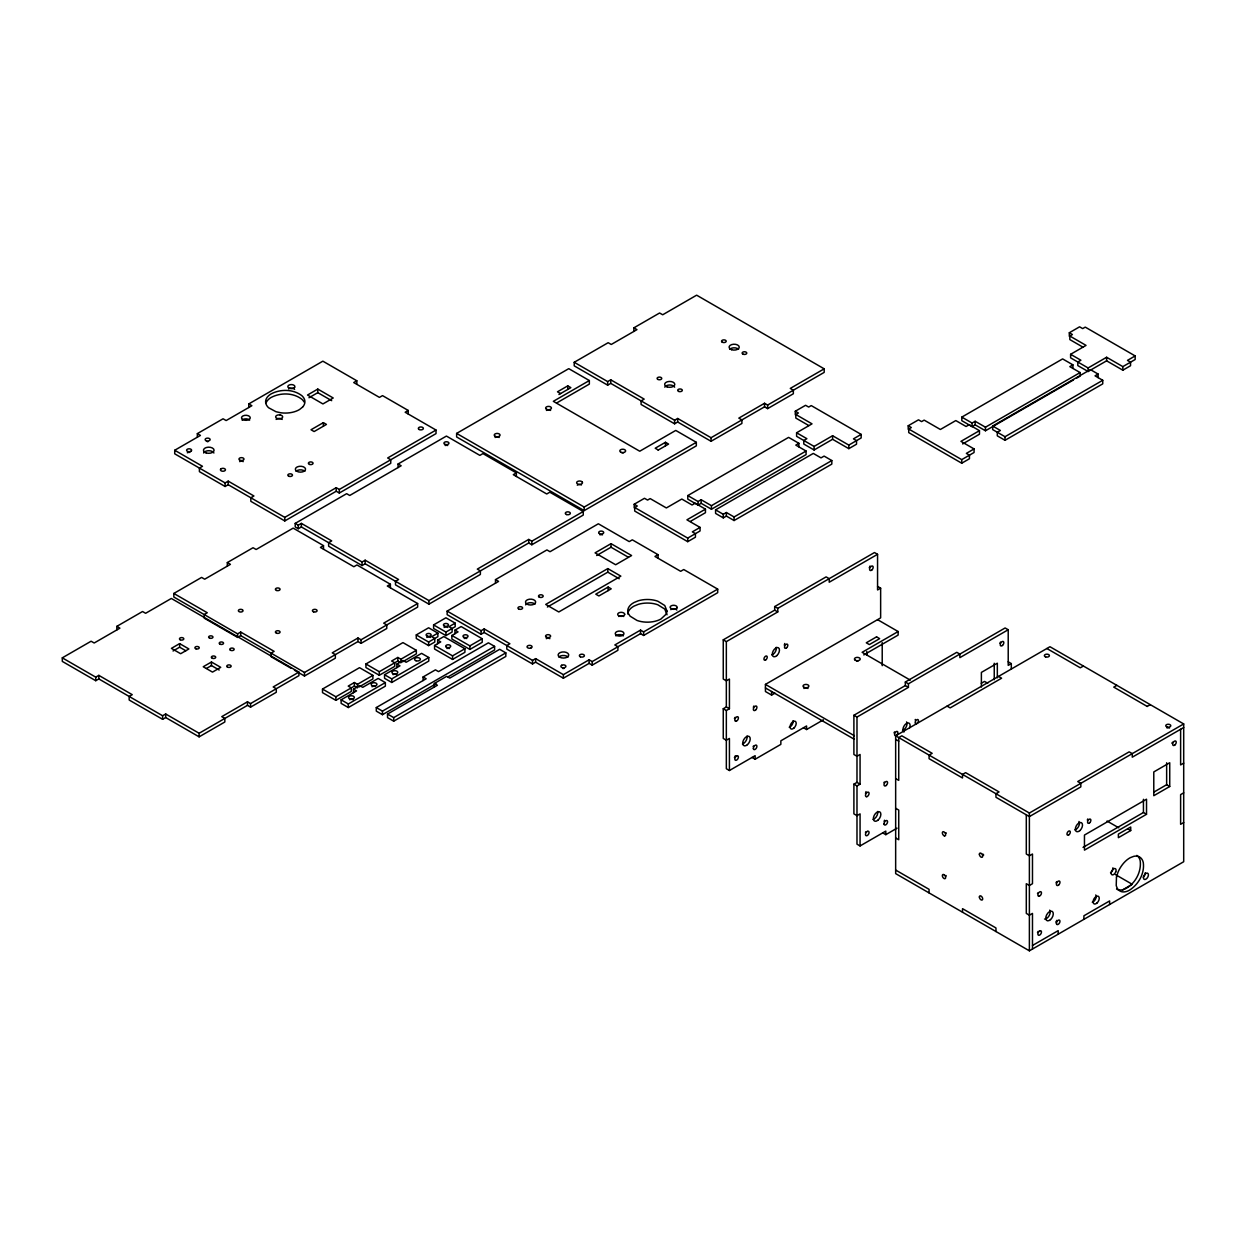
<?xml version="1.0" encoding="UTF-8"?>
<svg xmlns="http://www.w3.org/2000/svg" width="1246" height="1246" viewBox="0 0 1246 1246"><rect width="100%" height="100%" fill="white"/><g stroke="black" fill="none" stroke-linecap="round" stroke-linejoin="round"><path stroke-width="1.5" d="M1143.189 877.122L1143.797 876.561A3.489 2.009 -60 0 0 1145.276 872.683M197.351 437.19L197.351 433.624L223.065 418.781L226.149 420.556L251.879 405.713L248.779 403.922L248.779 407.489M248.779 403.922L322.854 361.169L356.808 380.762L356.808 384.329M174.72 450.258L202.491 466.3L199.407 468.075L199.407 471.642L225.121 486.485L228.205 484.71L284.789 517.37L336.233 487.669L339.317 489.46L436.022 433.624L436.022 430.057L387.662 457.983L390.746 459.758L390.746 463.325L339.317 493.027L336.233 491.236L284.789 520.937L250.835 501.328L250.835 497.777L253.935 495.986L228.205 481.143L225.121 482.918L174.72 453.824L174.72 450.258L200.435 435.415L197.351 433.624M317.792 389.079L307.513 395.029L322.932 403.938L333.227 397.988L317.792 389.079L317.792 392.646L331.685 400.667M308.977 397.739L317.792 392.646M356.808 380.762L353.724 382.553L379.438 397.396L382.522 395.621L408.236 410.464L408.236 414.03M323.368 422.643L311.017 429.761L314.117 431.552L326.452 424.419L323.368 422.643L323.368 426.194M408.236 410.464L405.152 412.239L436.022 430.057M62.3 657.841L95.74 677.154L98.823 675.363L132.247 694.676L129.163 696.452L129.163 700.018L162.603 719.316L165.687 717.54L199.126 736.838L224.841 721.995L224.841 718.428L221.757 716.652L247.471 701.794L250.555 703.585L298.915 675.659L298.915 672.108L273.186 686.951L276.285 688.726L276.285 692.293L250.555 707.136L247.471 705.361L199.126 733.271L165.687 713.974L162.603 715.749L98.823 678.93L95.74 680.705L62.3 661.408L62.3 657.841L91.098 641.223L94.198 642.998L119.912 628.155L116.828 626.364L116.828 629.931M116.828 626.364L142.542 611.521L145.626 613.297L171.341 598.454L298.915 672.108M291.112 668.292L271.052 656.704L271.052 653.138L274.136 651.362L240.696 632.065L237.612 633.84L173.833 597.021L173.833 593.454L201.603 577.412L204.687 579.203L230.417 564.345L227.333 562.569L227.333 566.136M227.333 562.569L253.047 547.726L256.131 549.502L293.168 528.117L323.508 545.639L323.508 549.206M395.512 581.29L428.935 600.588L528.725 542.976L531.808 544.767L583.253 515.065L583.253 511.499L531.808 541.2L528.725 539.425L477.296 569.111L480.38 570.902L480.38 574.453L428.935 604.154L395.512 584.857L395.512 581.29L398.595 579.515L365.156 560.202L362.072 561.993L301.376 526.949L298.292 528.725L295.209 526.949L295.209 523.382L346.637 493.681L349.721 495.472L401.165 465.77L398.081 463.995L398.081 467.546M398.081 463.995L446.426 436.069L479.866 455.382L482.95 453.591L516.374 472.904L516.374 476.455M574.219 362.29L607.659 381.588L610.742 379.812L644.182 399.109L641.083 400.9L641.083 404.467L674.6 423.811L677.684 422.02L711.045 441.286L741.9 423.469L741.9 419.902L738.816 418.126L764.546 403.268L767.629 405.059L824.198 372.383L824.198 368.832L790.26 388.425L793.344 390.2L793.344 393.767L767.629 408.626L764.546 406.835L711.045 437.72L677.684 418.469L674.6 420.245L610.742 383.379L607.659 385.154L574.219 365.857L574.219 362.29L608.173 342.697L611.256 344.472L636.971 329.629L633.887 327.838L633.887 331.405M633.887 327.838L659.601 312.995L662.701 314.771L696.639 295.177L824.198 368.832M589.342 380.544L553.333 401.321L639.743 451.223L675.753 430.431L696.327 442.314L696.327 445.866L584.187 510.611L456.628 436.957L456.628 433.406L568.768 368.66L589.342 380.544L589.342 384.095L556.604 403.003M295.209 523.382L298.292 525.158L301.376 523.382L331.716 540.904L328.633 542.68L328.633 546.246L362.072 565.544L365.156 563.768L395.247 581.134M558.94 394.515L570.855 387.646L567.771 385.871L557.476 391.805L560.56 393.58M323.508 545.639L320.424 547.43L353.864 566.728L356.948 564.952L390.387 584.249L390.387 587.816M179.626 643.621L171.403 648.372L180.654 653.714L188.894 648.964L179.626 643.621L179.626 647.188L173.054 650.988M516.374 472.904L513.29 474.679L546.729 493.977L549.813 492.201L583.253 511.499M173.833 593.454L207.272 612.752L204.173 614.543L204.173 618.109L237.612 637.407L240.696 635.616L304.476 672.451L357.976 641.565L361.06 643.341L386.774 628.498L386.774 624.931L383.69 623.156L417.644 603.547L417.644 607.114L361.06 639.774L357.976 637.999L332.261 652.842L335.345 654.633L335.345 658.2L304.476 676.017L294.445 670.223M211.462 662L203.238 666.75L212.49 672.108L220.729 667.342L211.462 662L211.462 665.566L219.187 670.021M206.525 668.417L211.462 665.566M390.387 584.249L387.288 586.025L417.644 603.547M658.153 450.102L668.588 444.074L665.489 442.283L655.209 448.233L658.293 450.008M456.628 433.406L584.187 507.044L696.327 442.314M495.487 583.19L495.487 579.624L546.932 549.922L550.016 551.713L598.36 523.787L629.23 541.605L632.314 539.83L658.028 554.672L658.028 558.239M658.028 554.672L654.944 556.464L680.659 571.307L683.743 569.531L717.696 589.124L717.696 592.691L643.621 635.46L640.537 633.669L592.193 661.579L589.109 659.804L563.379 674.647L535.609 658.62L532.525 660.396L484.18 632.485L481.081 634.261L447.143 614.667L447.143 611.101L498.571 581.399L495.487 579.624M634.198 507.792L634.198 504.241L644.494 498.291L647.577 500.082L650.147 498.587L666.361 507.947L681.796 499.039L692.075 504.988L695.159 503.197L705.454 509.147L705.454 512.698L690.3 521.451M795.291 414.793L795.291 411.227L805.586 405.293L808.67 407.068L811.239 405.589L861.157 434.402L861.157 437.969L848.806 445.087L832.593 435.726L814.09 446.426L796.599 436.334L796.599 432.767L812.018 423.858L795.82 414.497L795.82 418.064L808.779 425.54M634.712 507.496L687.714 538.101L700.065 530.967L700.065 527.416L692.34 531.871L695.424 533.646L695.424 537.213L687.714 541.667L634.712 511.062L634.712 507.496L637.282 506.016L634.198 504.241M795.82 414.497L798.39 413.002L795.291 411.227M372.897 675.394L357.477 684.303L354.378 682.528L348.21 686.094L351.294 687.87L351.294 691.437L335.875 700.345L322.496 692.62L322.496 689.054L359.533 667.669L372.897 675.394L372.897 678.961L359.019 686.982M416.335 650.319L400.9 659.227L397.817 657.452L391.633 661.019L394.733 662.794L394.733 666.361L379.298 675.27L365.919 667.545L365.919 663.978L402.956 642.609L416.335 650.319L416.335 653.885L402.442 661.906M416.273 634.915L428.624 627.782L437.876 633.124L437.876 636.69L428.624 642.033L416.273 634.915L416.273 638.482L428.624 645.599L434.792 642.033L434.792 638.482L431.708 636.69L437.876 633.124M433.592 624.916L445.928 617.782L455.195 623.14L455.195 626.691L445.928 632.049L433.592 624.916L433.592 628.482L445.928 635.6L452.111 632.049L452.111 628.482L449.027 626.691L455.195 623.14M322.496 689.054L335.875 696.779L354.378 686.094L357.477 687.87L357.477 684.303M365.919 663.978L379.298 671.703L397.817 661.019L400.9 662.794L400.9 659.227M437.658 640.117L443.825 636.566L464.914 648.73L464.914 652.297L452.563 659.43L434.558 649.026L434.558 645.475L440.741 641.908L437.658 640.117L437.658 643.684M454.961 630.133L461.129 626.567L482.218 638.746L482.218 642.297L469.882 649.431L451.877 639.042L451.877 635.476L458.045 631.909L454.961 630.133L454.961 633.7M798.888 443.311L795.805 445.102L806.084 451.036L806.084 454.603L711.45 509.24L701.155 503.306L698.072 505.082L687.792 499.148L687.792 495.581L788.609 437.377L798.888 443.311L798.888 446.878M353.475 689.116L359.642 685.565L362.726 687.34L378.161 678.431L385.357 682.59L385.357 686.157L348.319 707.541L341.124 703.383L341.124 699.816L356.558 690.907L353.475 689.116L353.475 692.683M396.898 664.056L403.065 660.489L406.149 662.265L421.584 653.356L428.78 657.514L428.78 661.081L391.758 682.465L384.547 678.307L384.547 674.74L399.982 665.831L396.898 664.056L396.898 667.607M611.023 543.661L595.074 552.866L615.649 564.75L631.597 555.545L611.023 543.661L611.023 547.228L628.42 557.274M596.663 555.514L611.023 547.228M687.792 495.581L698.072 501.515L701.155 499.739L711.45 505.674L806.084 451.036M341.124 699.816L348.319 703.974L385.357 682.59M384.547 674.74L391.758 678.899L428.78 657.514M447.143 611.101L481.081 630.694L484.18 628.919L509.894 643.761L506.81 645.553L506.81 649.119L532.525 663.962L535.609 662.187L563.379 678.213L589.109 663.37L592.193 665.146L617.907 650.303L617.907 646.736L614.823 644.961L640.537 630.102L643.621 631.893L717.696 589.124M705.454 509.147L686.935 519.831L700.065 527.416M434.558 645.475L452.563 655.863L464.914 648.73M451.877 635.476L469.882 645.864L482.218 638.746M607.783 568.597L545.717 604.435L558.784 611.973L620.851 576.135L607.783 568.597L607.783 572.163L547.383 607.036M796.599 432.767L806.878 438.701L803.795 440.492L803.795 444.043L814.09 449.993L832.593 439.293L848.806 448.653L856.532 444.199L856.532 440.632L853.448 438.857L861.157 434.402M423.095 680.534L423.095 676.967L435.446 669.85L438.53 671.625L488.416 642.827L494.6 646.378L494.6 649.945L447.735 676.999M715.578 509.848L813.295 453.419L821.021 457.874L824.104 456.098L831.814 460.553L831.814 464.104L734.081 520.532L726.371 516.078L723.287 517.869L715.578 513.414L715.578 509.848L723.287 514.302L726.371 512.511L734.081 516.965L831.814 460.553M436.022 683.774L382.46 714.69L376.292 711.123L376.292 707.557L426.179 678.759L423.095 676.967M376.292 707.557L382.46 711.123L494.6 646.378M434.34 683.462L446.675 676.329L449.759 678.12L499.662 649.306L505.829 652.873L505.829 656.44L393.705 721.169L387.522 717.618L387.522 714.051L437.424 685.238L434.34 683.462L434.34 687.029M608.141 587.053L595.79 594.171L598.874 595.962L611.225 588.828L608.141 587.053L608.141 590.604M387.522 714.051L393.705 717.618L505.829 652.873M908.209 429.325L908.209 425.758L918.504 419.824L921.588 421.615L924.158 420.12L940.372 429.481L955.807 420.572L966.086 426.506L969.186 424.73L979.465 430.664L979.465 434.231L962.628 443.95M1069.317 336.327L1069.317 332.76L1079.597 326.81L1082.681 328.601L1085.25 327.122L1135.168 355.935L1135.168 359.502L1122.833 366.62L1106.619 357.259L1088.101 367.959L1070.61 357.851L1070.61 354.3L1086.045 345.391L1069.831 336.031L1069.831 339.582L1082.79 347.073M908.723 429.029L961.725 459.634L974.076 452.5L974.076 448.934L966.351 453.388L969.45 455.179L969.45 458.746L961.725 463.2L908.723 432.596L908.723 429.029L911.309 427.549L908.209 425.758M1069.831 336.031L1072.401 334.535L1069.317 332.76M1073.46 379.968L985.461 430.773L975.166 424.839L972.082 426.615L961.803 420.681L961.803 417.114L1062.62 358.91L1072.899 364.844L1072.899 368.411M961.803 417.114L972.082 423.048L975.166 421.273L985.461 427.207L1080.111 372.57L1080.111 376.136L1076.778 378.052M1072.899 364.844L1069.816 366.636L1080.111 372.57M979.465 430.664L960.946 441.364L974.076 448.934M992.673 426.023L1000.382 430.477L997.298 432.269L997.298 435.835L1005.024 440.29L1102.741 383.861L1102.741 380.295L1005.024 436.723L992.673 429.59L992.673 426.023L1090.406 369.61L1098.115 374.065L1098.115 377.616M1070.61 354.3L1080.889 360.234L1077.806 362.01L1077.806 365.576L1088.101 371.51L1106.619 360.826L1122.833 370.187L1130.543 365.732L1130.543 362.165L1127.459 360.39L1135.168 355.935M1098.115 374.065L1095.032 375.84L1102.741 380.295M726.34 710.516L726.34 768.735L729.424 770.511L729.424 738.442L726.34 740.217L723.256 738.442L723.256 708.74L726.34 710.516L729.424 708.74L729.424 679.039L726.34 680.83L723.256 679.039L723.256 639.837L774.685 610.151L774.685 606.584L826.129 576.882L829.213 578.674L829.213 582.225L877.558 554.314L877.558 589.95L880.642 588.174L880.642 617.876L765.433 684.397L765.433 691.514L771.601 695.081L774.95 693.15M774.685 606.584L777.769 608.36L874.474 552.539L877.558 554.314M723.256 639.837L726.34 641.628L777.769 611.926L777.769 608.36M723.256 708.74L726.34 706.965L729.424 708.74M863.758 654.929L898.132 635.086L898.132 631.535L862.123 652.312L910.328 680.145M729.424 770.511L755.138 755.668L755.138 759.235L752.054 757.443M755.138 759.235L780.853 744.376L780.853 740.809L806.583 725.966L806.583 729.533L803.483 727.742M806.583 729.533L823.404 719.814M856.983 785.946L856.983 844.165L860.067 845.941L860.067 813.872L856.983 815.647L853.899 813.872L853.899 784.17L856.983 785.946L860.067 784.17L860.067 754.469L856.983 756.26L853.899 754.469L853.899 715.266L905.328 685.58L905.328 682.014L956.772 652.312L959.856 654.103L959.856 657.654L1008.216 629.744L1008.216 665.38L1011.3 663.604L1011.3 669.164M905.328 682.014L908.427 683.789L1005.117 627.968L1008.216 629.744M853.899 715.266L856.983 717.057L908.427 687.356L908.427 683.789M981.272 683.306L984.542 681.422L987.72 683.244M895.656 735.81L1049.957 646.721L1183.7 723.942L1183.7 861.734L1029.383 950.823L895.656 873.617L895.656 735.81L1029.383 813.031L1183.7 723.942M853.899 784.17L856.983 782.395L860.067 784.17M1083.397 666.034L1080.313 667.809L1046.874 648.512M1116.837 685.331L1113.753 687.107L1147.255 706.466M860.067 845.941L885.797 831.098L885.797 834.664L882.698 832.873M885.797 834.664L897.042 828.154M1147.177 706.42L1150.338 704.675M1183.7 727.508L1132.256 757.194L1132.256 753.628L1129.172 751.852L1077.743 781.554L1080.827 783.329L1080.827 786.896L1029.383 816.597L995.959 797.284L995.959 793.733L999.043 791.942L965.603 772.645L962.519 774.42L962.519 777.987L929.08 758.689L929.08 755.123L932.179 753.332L901.824 735.81L898.74 737.601L898.74 780.37L895.656 778.579M1183.7 763.144L1180.616 764.919L1180.616 729.284M1153.889 792.082L1166.645 784.715L1169.729 786.506L1169.729 762.739L1153.78 771.944L1153.78 795.711L1169.729 786.506M1083.039 847.389L1143.439 812.517L1146.522 814.292L1146.522 799.2L1084.456 835.054L1084.456 850.13L1146.522 814.292M1183.7 792.83L1180.616 794.621L1180.616 824.322L1183.7 822.531M1130.714 830.552L1118.378 837.686L1118.378 834.119L1130.714 826.986L1130.714 830.552L1127.63 828.761M1116.541 889.021A19.64 11.339 -60 0 0 1119.329 890.065L1122.63 889.893L1132.256 884.302L1115.482 874.614M1032.482 945.48L1058.197 930.637L1058.197 934.188M1122.63 889.893C1134.125 885.906 1141.725 872.73 1140.199 860.784A19.64 11.339 -60 0 0 1136.819 855.41M396.882 674.74L396.524 674.553A2.913 1.682 0 0 0 392.973 674.631M877.558 586.383L880.642 588.174M1008.216 661.813L1011.3 663.604M998.529 676.422L1001.613 678.198L950.168 707.899L947.085 706.124M877.558 619.651L898.132 631.535M774.685 610.151L777.769 611.926M905.328 685.58L908.427 687.356M1107.024 821.036L1118.783 827.811M607.783 572.163L619.231 578.751M895.656 739.376L898.74 741.168M765.433 684.397L854.382 735.747M765.433 687.948L854.211 739.221M895.656 808.28L898.74 810.056L898.74 839.757L895.656 837.982M895.656 870.051L929.08 889.348L929.08 892.915M179.626 647.188L185.81 650.755M667.046 614.776L664.741 609.06L657.795 604.762A19.64 11.339 0 0 0 638.17 604.388L633.996 606.117A19.64 11.339 0 0 0 627.782 614.013M1166.645 762.786L1166.645 784.715M1143.439 799.309L1143.439 812.517M1122.833 366.62L1122.833 370.187M1109.625 904.503L1109.625 900.936L1083.911 915.779L1083.911 919.346M1106.619 357.259L1106.619 360.826M1088.101 367.959L1088.101 371.51M1032.482 949.047L1032.482 913.411L1029.383 915.187L1026.299 913.411L1026.299 883.71L1029.383 885.485L1032.482 883.71L1032.482 854.008L1029.383 855.8L1026.299 854.008L1026.299 814.806M1029.383 813.031L1029.383 950.823M1005.024 436.723L1005.024 440.29M997.33 677.824L997.33 663.199L981.381 672.404L981.381 687.029M995.959 931.525L995.959 927.958L962.519 908.661L962.519 912.212M994.246 663.246L994.246 679.693M985.461 427.207L985.461 430.773M975.166 421.273L975.166 424.839M972.082 423.048L972.082 426.615M961.725 459.634L961.725 463.2M882.215 642.64L882.215 665.691M866.795 651.502L866.795 655.24M856.983 717.057L856.983 782.395M848.806 445.087L848.806 448.653M832.593 435.726L832.593 439.293M814.09 446.426L814.09 449.993M771.601 691.514L771.601 695.081M767.629 405.059L767.629 408.626M764.546 403.268L764.546 406.835M734.081 516.965L734.081 520.532M726.371 512.511L726.371 516.078M726.34 641.628L726.34 706.965M723.287 514.302L723.287 517.869M711.45 505.674L711.45 509.24M711.045 437.72L711.045 441.286M701.155 499.739L701.155 503.306M698.072 501.515L698.072 505.082M687.714 538.101L687.714 541.667M677.684 418.469L677.684 422.02M674.6 420.245L674.6 423.811M665.489 442.283L665.489 445.85M643.621 631.893L643.621 635.46M640.537 630.102L640.537 633.669M610.742 379.812L610.742 383.379M607.659 381.588L607.659 385.154M592.193 661.579L592.193 665.146M589.109 659.804L589.109 663.37M584.187 507.044L584.187 510.611M567.771 385.871L567.771 389.422M563.379 674.647L563.379 678.213M535.609 658.62L535.609 662.187M532.525 660.396L532.525 663.962M531.808 541.2L531.808 544.767M528.725 539.425L528.725 542.976M484.18 628.919L484.18 632.485M481.081 630.694L481.081 634.261M469.882 645.864L469.882 649.431M452.563 655.863L452.563 659.43M445.928 632.049L445.928 635.6M428.935 600.588L428.935 604.154M428.624 642.033L428.624 645.599M397.817 657.452L397.817 661.019M393.705 717.618L393.705 721.169M391.758 678.899L391.758 682.465M382.46 711.123L382.46 714.69M379.298 671.703L379.298 675.27M365.156 560.202L365.156 563.768M362.072 561.993L362.072 565.544M361.06 639.774L361.06 643.341M357.976 637.999L357.976 641.565M354.378 682.528L354.378 686.094M348.319 703.974L348.319 707.541M339.317 489.46L339.317 493.027M336.233 487.669L336.233 491.236M335.875 696.779L335.875 700.345M304.476 672.451L304.476 676.017M301.376 523.382L301.376 526.949M298.292 525.158L298.292 528.725M284.789 517.37L284.789 520.937M250.555 703.585L250.555 707.136M247.471 701.794L247.471 705.361M240.696 632.065L240.696 635.616M237.612 633.84L237.612 637.407M228.205 481.143L228.205 484.71M225.121 482.918L225.121 486.485M199.126 733.271L199.126 736.838M165.687 713.974L165.687 717.54M162.603 715.749L162.603 719.316M98.823 675.363L98.823 678.93M95.74 677.154L95.74 680.705M426.833 637.438A2.523 1.464 0 0 1 430.415 637.438M446.925 648.512A2.523 1.464 0 0 1 449.463 648.512M445.165 445.507A2.523 1.464 0 0 1 447.688 445.507M444.152 627.454A2.523 1.464 0 0 1 447.719 627.454M464.244 638.513A2.523 1.464 0 0 1 466.767 638.513M664.803 387.179A5.093 2.944 0 0 1 669.709 384.998A5.093 2.944 0 0 1 674.631 387.179M729.751 349.254A5.093 2.944 0 0 1 738.567 349.254M525.656 604.871A5.093 2.944 0 0 1 529.908 602.721A5.093 2.944 0 0 1 534.97 604.154M546.464 410.432A2.913 1.682 0 0 1 550.576 410.432M495.098 437.486A2.913 1.682 0 0 1 499.21 437.486M621.972 452.843A2.913 1.682 0 0 1 623.483 452.843M577.319 485.192A2.913 1.682 0 0 1 581.415 484.959M349.55 699.707A2.913 1.682 0 0 1 353.085 699.629M371.993 686.748A2.913 1.682 0 0 1 375.498 686.468M670.831 609.668A3.489 2.009 0 0 1 671.469 609.294L672.248 609.014A3.489 2.009 0 0 1 676.843 610.073M618.732 616.49A3.489 2.009 0 0 1 623.67 616.49M615.82 635.865A4.361 2.523 0 0 1 623.374 635.865M546.293 638.653A2.523 1.464 0 0 1 549.875 638.653M558.815 657.016A5.311 3.068 0 0 1 568.02 657.016M562.725 668.495A2.523 1.464 0 0 1 564.033 668.495M296.034 471.3A5.093 2.944 0 0 1 304.849 471.3M239.668 461.627A2.523 1.464 0 0 1 243.25 461.627M203.643 452.999A5.311 3.068 0 0 1 208.767 450.725A5.311 3.068 0 0 1 213.907 452.999M207.303 441.691A2.508 1.448 0 0 1 207.957 441.691M187.336 452.781A2.523 1.464 0 0 1 189.766 452.407M242.098 420.104A4.361 2.523 0 0 1 249.652 420.104M266.13 402.738A19.64 11.339 0 0 1 270.912 397.567C280.412 392.459 293.262 392.552 301.937 399.312A19.64 11.339 0 0 1 304.055 402.006M288.62 388.923A3.489 2.009 0 0 1 289.259 388.55L290.053 388.3A3.489 2.009 0 0 1 294.601 389.422M276.145 419.435A3.489 2.009 0 0 1 279.166 418.422L280.07 418.5A3.489 2.009 0 0 1 282.188 419.435M599.933 534.846A2.523 1.464 0 0 1 602.457 534.846M903.973 731.994A5.093 2.944 -60 0 1 903.771 726.511A5.093 2.944 -60 0 1 908.583 722.992A5.093 2.944 -60 0 1 909.642 727.866M894.581 731.854A2.321 1.339 -60 0 1 893.989 732.897M906.558 721.932A5.093 2.944 -60 0 1 906.294 726.683A5.093 2.944 -60 0 1 902.509 730.358M915.312 719.44A2.321 1.339 -60 0 1 915.156 720.001M865.97 791.599A2.523 1.464 -60 0 1 865.456 793.359M884.255 782.083A2.523 1.464 -60 0 1 883.959 782.675M877.651 811.458A5.311 3.068 -60 0 1 873.057 819.432M884.458 820.242A2.508 1.448 -60 0 1 884.115 821.426M865.736 831.83A2.523 1.464 -60 0 1 865.456 832.421M1000.491 642.064A2.523 1.464 -60 0 1 999.837 643.201M776.258 647.297A5.093 2.944 -60 0 1 771.85 654.929M784.715 643.481A2.321 1.339 -60 0 1 784.232 645.116M793.001 720.686A4.361 2.523 -60 0 1 789.216 727.228M735.078 717.338A2.523 1.464 -60 0 1 734.424 718.475M753.783 706.046A2.523 1.464 -60 0 1 753.316 707.245M747.008 736.028A5.311 3.068 -60 0 1 742.414 744.002M753.456 745.996A2.508 1.448 -60 0 1 753.129 746.572M735.265 755.792A2.523 1.464 -60 0 1 734.424 757.521M870.02 566.027A2.523 1.464 -60 0 1 869.194 567.771M856.563 661.003A2.913 1.682 0 0 1 858.073 661.003M803.888 688.477A2.913 1.682 0 0 1 808 688.477M1167.004 728.022A2.523 1.464 0 0 1 1169.527 728.022M1078.958 821.457A5.093 2.944 -60 0 1 1078.693 826.223A5.093 2.944 -60 0 1 1074.909 829.898M1087.711 818.98A2.321 1.339 -60 0 1 1087.291 820.07M1112.912 867.808A3.489 2.009 -60 0 1 1112.662 870.113L1112.273 870.938A3.489 2.009 -60 0 1 1110.513 872.776M1095.748 894.971A4.361 2.523 -60 0 1 1095.53 899.051A4.361 2.523 -60 0 1 1092.275 902.197M1037.856 892.899A2.523 1.464 -60 0 1 1037.482 893.444M1056.655 881.623A2.523 1.464 -60 0 1 1056.001 882.76M1049.693 910.172A5.311 3.068 -60 0 1 1049.085 915.748A5.311 3.068 -60 0 1 1044.553 919.05M1056.748 920.373A2.508 1.448 -60 0 1 1055.783 922.024M1038.136 931.369A2.523 1.464 -60 0 1 1037.482 932.491M946.275 875.969A2.321 1.339 60 0 1 945.932 875.471M946.275 833.2A2.321 1.339 60 0 1 945.932 832.702M983.701 855.005A2.321 1.339 60 0 1 982.954 854.086M1172.626 742.195A2.523 1.464 -60 0 1 1171.816 743.192M1116.478 877.013L1116.229 885.439A19.64 11.339 -60 0 0 1129.297 890.298C1138.455 884.613 1144.809 873.446 1143.283 862.559A19.64 11.339 -60 0 0 1133.798 856.329L1130.231 857.7A19.64 11.339 -60 0 0 1117.974 872.325L1116.478 877.013M1143.626 876.561L1143.47 878.103A3.489 2.009 -60 0 0 1146.273 878.913L1146.896 878.352A3.489 2.009 -60 0 0 1148.391 874.832A3.489 2.009 -60 0 0 1146.834 873.119L1146.211 873.29A3.489 2.009 -60 0 0 1143.937 875.72L1143.626 876.561M667.046 611.21L666.205 614.122L660.832 619.106A19.64 11.339 0 0 1 637.033 620.461L630.087 616.163L628.28 613.39A19.64 11.339 0 0 1 633.996 602.55L638.17 600.821A19.64 11.339 0 0 1 657.795 601.211L664.741 605.494L667.046 611.21M1115.746 871.904L1115.357 872.714A3.489 2.009 -60 0 1 1111.292 874.022A3.489 2.009 -60 0 1 1113.815 868.742A3.489 2.009 -60 0 1 1115.746 871.904M220.744 469.057L220.495 469.399A2.523 1.464 0 0 0 223.377 471.222A2.523 1.464 0 0 0 225.012 468.948A2.523 1.464 0 0 0 220.744 469.057M348.942 696.576L348.693 696.857A2.913 1.682 0 0 0 349.192 698.508L349.752 698.804A2.913 1.682 0 0 0 352.649 698.959L353.288 698.726A2.913 1.682 0 0 0 353.646 696.358L353.085 696.062A2.913 1.682 0 0 0 349.036 696.467L348.942 696.576M392.365 671.501L392.116 671.781A2.913 1.682 0 0 0 392.615 673.432L393.175 673.728A2.913 1.682 0 0 0 396.072 673.884L396.711 673.65A2.913 1.682 0 0 0 397.085 671.283L396.524 670.987A2.913 1.682 0 0 0 392.459 671.392L392.365 671.501M676.874 608.064L676.422 608.515A3.489 2.009 0 0 1 671.532 608.92L670.177 607.596A3.489 2.009 0 0 1 671.469 605.727L672.248 605.463A3.489 2.009 0 0 1 676.064 605.868A3.489 2.009 0 0 1 676.874 608.064M294.57 387.397L294.103 387.849A3.489 2.009 0 0 1 290.863 388.596L288.558 387.818A3.489 2.009 0 0 1 289.259 384.998L290.053 384.734A3.489 2.009 0 0 1 293.854 385.201A3.489 2.009 0 0 1 294.57 387.397M302.591 407.084L299.601 409.482A19.64 11.339 0 0 1 280.817 412.784L276.02 411.741L268.591 407.738A19.64 11.339 0 0 1 270.912 394.001C280.412 388.908 293.262 388.986 301.937 395.745A19.64 11.339 0 0 1 302.591 407.084M561.603 665.302L561.198 665.613A2.523 1.464 0 0 0 563.161 667.794A2.523 1.464 0 0 0 565.762 665.831A2.523 1.464 0 0 0 561.603 665.302M736.62 755.979L736.152 756.306A2.523 1.464 -60 0 0 735.249 760.153A2.523 1.464 -60 0 0 738.239 757.973A2.523 1.464 -60 0 0 736.62 755.979M867.278 831.409L866.811 831.736A2.523 1.464 -60 0 0 865.908 835.583A2.523 1.464 -60 0 0 868.898 833.403A2.523 1.464 -60 0 0 867.278 831.409M1039.678 930.949L1039.211 931.276A2.523 1.464 -60 0 0 1038.307 935.123A2.523 1.464 -60 0 0 1041.298 932.943A2.523 1.464 -60 0 0 1039.678 930.949M876.561 636.862L866.282 642.796L869.365 644.571L879.645 638.637L876.561 636.862M190.903 451.286L190.389 451.519A2.523 1.464 0 0 1 186.604 450.382A2.523 1.464 0 0 1 189.984 448.887A2.523 1.464 0 0 1 190.903 451.286M530.827 648.076L530.22 648.216A2.523 1.464 0 0 1 527.074 646.565A2.523 1.464 0 0 1 531.014 645.615A2.523 1.464 0 0 1 530.827 648.076M736.152 721.247L735.732 721.294A2.523 1.464 -60 0 1 735.592 717.883A2.523 1.464 -60 0 1 738.38 717.618A2.523 1.464 -60 0 1 736.152 721.247M866.811 796.677L866.375 796.724A2.523 1.464 -60 0 1 866.25 793.313A2.523 1.464 -60 0 1 869.038 793.048A2.523 1.464 -60 0 1 866.811 796.677M1039.211 896.217L1038.79 896.263A2.523 1.464 -60 0 1 1038.65 892.852A2.523 1.464 -60 0 1 1041.438 892.572A2.523 1.464 -60 0 1 1039.211 896.217M280.07 414.934L279.166 414.856A3.489 2.009 0 0 0 276.005 417.737A3.489 2.009 0 0 0 281.845 418.173A3.489 2.009 0 0 0 280.07 414.934M944.437 835.895L944.001 835.723A2.321 1.339 60 0 1 942.506 832.157A2.321 1.339 60 0 1 945.262 833.325A2.321 1.339 60 0 1 944.437 835.895M944.001 874.676L943.58 874.505A2.321 1.339 60 0 0 942.739 877.075A2.321 1.339 60 0 0 945.496 878.243A2.321 1.339 60 0 0 944.001 874.676M581.929 481.704L581.415 481.392A2.913 1.682 0 0 0 577.583 481.47A2.913 1.682 0 0 0 577.21 483.682L577.739 483.993A2.913 1.682 0 0 0 581.571 483.915A2.913 1.682 0 0 0 581.929 481.704M276.565 590.464L276.082 590.246A2.321 1.339 0 0 1 276.939 588.034A2.321 1.339 0 0 1 280.054 589.42A2.321 1.339 0 0 1 276.565 590.464M242.347 609.73L241.864 609.512A2.321 1.339 0 0 0 238.375 610.556A2.321 1.339 0 0 0 241.49 611.942A2.321 1.339 0 0 0 242.347 609.73M206.104 440.71L205.652 440.445A2.508 1.448 0 0 1 207.101 438.156A2.508 1.448 0 0 1 210.076 439.885A2.508 1.448 0 0 1 206.104 440.71M580.371 656.798L579.92 656.533A2.508 1.448 0 0 1 581.368 654.228A2.508 1.448 0 0 1 584.343 655.957A2.508 1.448 0 0 1 580.371 656.798M624.682 614.34L624.573 613.826A3.489 2.009 0 0 0 618.951 612.798A3.489 2.009 0 0 0 619.729 616.178A3.489 2.009 0 0 0 624.682 614.34M1056.437 923.598L1056.437 923.068A2.508 1.448 -60 0 1 1059.147 920.046A2.508 1.448 -60 0 1 1059.147 923.488A2.508 1.448 -60 0 1 1056.437 923.598M884.037 824.058L884.037 823.528A2.508 1.448 -60 0 1 886.747 820.507A2.508 1.448 -60 0 1 886.747 823.949A2.508 1.448 -60 0 1 884.037 824.058M753.378 748.628L753.378 748.098A2.508 1.448 -60 0 1 756.088 745.077A2.508 1.448 -60 0 1 756.088 748.519A2.508 1.448 -60 0 1 753.378 748.628M220.293 644.307A2.18 1.262 0 0 0 223.564 643.216A2.18 1.262 0 0 0 220.293 642.126A2.18 1.262 0 0 0 220.293 644.307M230.432 650.225A2.18 1.262 0 0 0 234.092 649.649A2.18 1.262 0 0 0 231.413 648.107A2.18 1.262 0 0 0 230.432 650.225M209.702 638.186A2.18 1.262 0 0 0 212.973 637.095A2.18 1.262 0 0 0 209.702 636.005A2.18 1.262 0 0 0 209.702 638.186M446.411 647.25A2.523 1.464 0 0 0 450.631 646.596A2.523 1.464 0 0 0 447.548 644.805A2.523 1.464 0 0 0 446.411 647.25M427.362 636.176A2.523 1.464 0 0 0 431.147 634.915A2.523 1.464 0 0 0 427.362 633.653A2.523 1.464 0 0 0 427.362 636.176M445.165 444.464A2.523 1.464 0 0 0 448.949 443.202A2.523 1.464 0 0 0 445.165 441.941A2.523 1.464 0 0 0 445.165 444.464M464.244 637.485A2.523 1.464 0 0 0 468.029 636.223A2.523 1.464 0 0 0 464.244 634.946A2.523 1.464 0 0 0 464.244 637.485M444.152 625.944A2.523 1.464 0 0 0 448.373 625.29A2.523 1.464 0 0 0 445.274 623.514A2.523 1.464 0 0 0 444.152 625.944M566.556 514.551A2.523 1.464 0 0 0 570.341 513.29A2.523 1.464 0 0 0 566.556 512.028A2.523 1.464 0 0 0 566.556 514.551M195.98 648.839A2.18 1.262 0 0 0 199.251 647.749A2.18 1.262 0 0 0 195.98 646.658A2.18 1.262 0 0 0 195.98 648.839M212.427 658.34A2.18 1.262 0 0 0 215.714 657.249A2.18 1.262 0 0 0 212.427 656.159A2.18 1.262 0 0 0 212.427 658.34M180.094 639.728A2.18 1.262 0 0 0 183.738 639.167A2.18 1.262 0 0 0 181.075 637.625A2.18 1.262 0 0 0 180.094 639.728M227.411 667.046A2.18 1.262 0 0 0 231.071 666.485A2.18 1.262 0 0 0 228.392 664.943A2.18 1.262 0 0 0 227.411 667.046M276.565 633.217A2.321 1.339 0 0 0 280.07 632.065A2.321 1.339 0 0 0 276.565 630.897A2.321 1.339 0 0 0 276.565 633.217M313.603 611.848A2.321 1.339 0 0 0 317.091 610.68A2.321 1.339 0 0 0 313.603 609.512A2.321 1.339 0 0 0 313.603 611.848M678.821 391.462A2.321 1.339 0 0 0 682.325 390.325A2.321 1.339 0 0 0 678.868 389.141A2.321 1.339 0 0 0 678.821 391.462M667.171 386.914A5.093 2.944 0 0 0 674.802 384.375A5.093 2.944 0 0 0 667.171 381.821A5.093 2.944 0 0 0 667.171 386.914M657.779 379.376A2.321 1.339 0 0 0 661.673 378.784A2.321 1.339 0 0 0 658.822 377.133A2.321 1.339 0 0 0 657.779 379.376M743.27 354.253A2.321 1.339 0 0 0 746.775 353.116A2.321 1.339 0 0 0 743.301 351.933A2.321 1.339 0 0 0 743.27 354.253M731.62 349.705A5.093 2.944 0 0 0 739.252 347.167A5.093 2.944 0 0 0 731.62 344.612A5.093 2.944 0 0 0 731.62 349.705M722.228 342.167A2.321 1.339 0 0 0 726.122 341.575A2.321 1.339 0 0 0 723.272 339.924A2.321 1.339 0 0 0 722.228 342.167M539.207 597.083A2.321 1.339 0 0 0 543.1 596.476A2.321 1.339 0 0 0 540.25 594.825A2.321 1.339 0 0 0 539.207 597.083M526.965 604.139A5.093 2.944 0 0 0 535.484 602.83A5.093 2.944 0 0 0 529.254 599.233A5.093 2.944 0 0 0 526.965 604.139M518.648 608.967A2.321 1.339 0 0 0 522.541 608.344A2.321 1.339 0 0 0 519.66 606.709A2.321 1.339 0 0 0 518.648 608.967M546.293 637.158A2.523 1.464 0 0 0 550.53 636.504A2.523 1.464 0 0 0 547.43 634.712A2.523 1.464 0 0 0 546.293 637.158M559.656 657.156A5.311 3.068 0 0 0 568.55 655.785A5.311 3.068 0 0 0 562.039 652.032A5.311 3.068 0 0 0 559.656 657.156M616.521 635.351A4.361 2.523 0 0 0 623.81 634.214A4.361 2.523 0 0 0 618.468 631.13A4.361 2.523 0 0 0 616.521 635.351M599.404 533.584A2.523 1.464 0 0 0 603.64 532.93A2.523 1.464 0 0 0 600.541 531.139A2.523 1.464 0 0 0 599.404 533.584M620.679 452.096A2.913 1.682 0 0 0 625.539 451.332A2.913 1.682 0 0 0 621.972 449.276A2.913 1.682 0 0 0 620.679 452.096M495.098 436.302A2.913 1.682 0 0 0 499.958 435.539A2.913 1.682 0 0 0 496.391 433.483A2.913 1.682 0 0 0 495.098 436.302M546.464 409.249A2.913 1.682 0 0 0 551.339 408.501A2.913 1.682 0 0 0 547.773 406.445A2.913 1.682 0 0 0 546.464 409.249M372.601 685.814A2.913 1.682 0 0 0 376.962 684.365A2.913 1.682 0 0 0 372.601 682.917A2.913 1.682 0 0 0 372.601 685.814M416.024 660.754A2.913 1.682 0 0 0 420.385 659.29A2.913 1.682 0 0 0 416.024 657.841A2.913 1.682 0 0 0 416.024 660.754M419.061 429.465A2.523 1.464 0 0 0 423.282 428.811A2.523 1.464 0 0 0 420.182 427.02A2.523 1.464 0 0 0 419.061 429.465M288.963 476.299A2.321 1.339 0 0 0 292.483 475.162A2.321 1.339 0 0 0 289.01 473.978A2.321 1.339 0 0 0 288.963 476.299M296.844 471.284A5.093 2.944 0 0 0 305.363 469.96A5.093 2.944 0 0 0 299.118 466.362A5.093 2.944 0 0 0 296.844 471.284M309.569 464.431A2.321 1.339 0 0 0 313.058 463.263A2.321 1.339 0 0 0 309.569 462.095A2.321 1.339 0 0 0 309.569 464.431M242.783 419.575A4.361 2.523 0 0 0 250.088 418.454A4.361 2.523 0 0 0 244.746 415.37A4.361 2.523 0 0 0 242.783 419.575M239.668 460.117A2.523 1.464 0 0 0 243.905 459.463A2.523 1.464 0 0 0 240.805 457.687A2.523 1.464 0 0 0 239.668 460.117M206.12 452.89A5.311 3.068 0 0 0 214.078 450.242A5.311 3.068 0 0 0 206.12 447.579A5.311 3.068 0 0 0 206.12 452.89M917.243 723.241A2.321 1.339 -60 0 0 917.975 719.627A2.321 1.339 -60 0 0 915.218 722.073A2.321 1.339 -60 0 0 917.243 723.241M896.248 735.42A2.321 1.339 -60 0 0 897.65 731.745A2.321 1.339 -60 0 0 894.799 733.427A2.321 1.339 -60 0 0 896.248 735.42M886.249 785.447A2.523 1.464 -60 0 0 887.059 781.538A2.523 1.464 -60 0 0 884.068 784.186A2.523 1.464 -60 0 0 886.249 785.447M878.087 820.086A5.311 3.068 -60 0 0 879.769 811.862A5.311 3.068 -60 0 0 873.493 817.423A5.311 3.068 -60 0 0 878.087 820.086M1002.5 645.428A2.523 1.464 -60 0 0 1003.295 641.519A2.523 1.464 -60 0 0 1000.304 644.166A2.523 1.464 -60 0 0 1002.5 645.428M786.584 647.811A2.321 1.339 -60 0 0 787.332 644.198A2.321 1.339 -60 0 0 784.575 646.643A2.321 1.339 -60 0 0 786.584 647.811M776.803 655.63A5.093 2.944 -60 0 0 778.423 647.749A5.093 2.944 -60 0 0 772.395 653.091A5.093 2.944 -60 0 0 776.803 655.63M765.605 659.991A2.321 1.339 -60 0 0 767.006 656.315A2.321 1.339 -60 0 0 764.156 657.997A2.321 1.339 -60 0 0 765.605 659.991M755.606 710.018A2.523 1.464 -60 0 0 756.4 706.108A2.523 1.464 -60 0 0 753.409 708.756A2.523 1.464 -60 0 0 755.606 710.018M747.444 744.656A5.311 3.068 -60 0 0 749.126 736.433A5.311 3.068 -60 0 0 742.834 741.993A5.311 3.068 -60 0 0 747.444 744.656M793.904 728.1A4.361 2.523 -60 0 0 795.291 721.341A4.361 2.523 -60 0 0 790.12 725.92A4.361 2.523 -60 0 0 793.904 728.1M871.842 569.998A2.523 1.464 -60 0 0 872.652 566.089A2.523 1.464 -60 0 0 869.661 568.737A2.523 1.464 -60 0 0 871.842 569.998M855.27 660.24A2.913 1.682 0 0 0 860.129 659.492A2.913 1.682 0 0 0 856.563 657.436A2.913 1.682 0 0 0 855.27 660.24M803.888 687.294A2.913 1.682 0 0 0 808.763 686.53A2.913 1.682 0 0 0 805.196 684.475A2.913 1.682 0 0 0 803.888 687.294M1045.612 656.891A2.523 1.464 0 0 0 1049.412 655.63A2.523 1.464 0 0 0 1045.612 654.368A2.523 1.464 0 0 0 1045.612 656.891M1167.004 726.979A2.523 1.464 0 0 0 1170.788 725.717A2.523 1.464 0 0 0 1167.004 724.456A2.523 1.464 0 0 0 1167.004 726.979M979.387 897.011A2.321 1.339 60 0 0 981.864 900.079A2.321 1.339 60 0 0 981.864 896.793A2.321 1.339 60 0 0 979.387 897.011M979.387 854.242A2.321 1.339 60 0 0 981.864 857.326A2.321 1.339 60 0 0 981.864 854.024A2.321 1.339 60 0 0 979.387 854.242M1089.643 822.781A2.321 1.339 -60 0 0 1090.375 819.167A2.321 1.339 -60 0 0 1087.618 821.612A2.321 1.339 -60 0 0 1089.643 822.781M1079.861 830.599A5.093 2.944 -60 0 0 1081.466 822.718A5.093 2.944 -60 0 0 1075.454 828.06A5.093 2.944 -60 0 0 1079.861 830.599M1068.663 834.96A2.321 1.339 -60 0 0 1070.065 831.284A2.321 1.339 -60 0 0 1067.199 832.951A2.321 1.339 -60 0 0 1068.663 834.96M1058.664 884.987A2.523 1.464 -60 0 0 1059.458 881.078A2.523 1.464 -60 0 0 1056.468 883.726A2.523 1.464 -60 0 0 1058.664 884.987M1050.487 919.626A5.311 3.068 -60 0 0 1052.185 911.387A5.311 3.068 -60 0 0 1045.892 916.963A5.311 3.068 -60 0 0 1050.487 919.626M1096.963 903.054A4.361 2.523 -60 0 0 1098.349 896.295A4.361 2.523 -60 0 0 1093.178 900.874A4.361 2.523 -60 0 0 1096.963 903.054M1174.9 744.968A2.523 1.464 -60 0 0 1175.71 741.059A2.523 1.464 -60 0 0 1172.72 743.706A2.523 1.464 -60 0 0 1174.9 744.968"/></g></svg>
